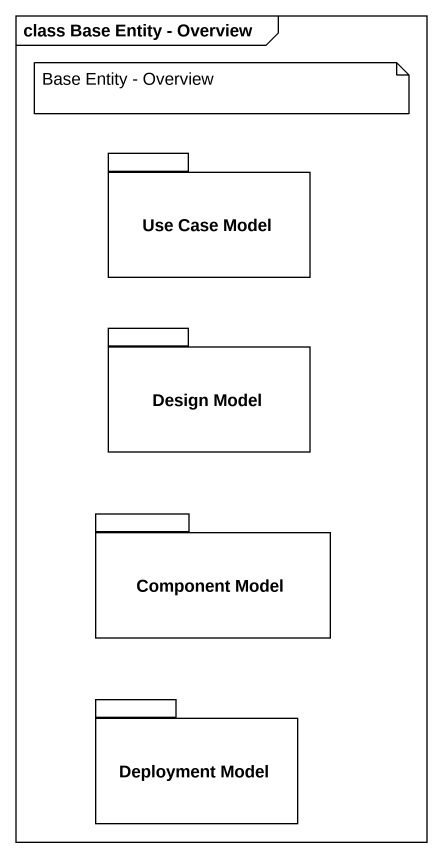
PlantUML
@startuml
mainframe class Base Entity - Overview
package "Use Case Model" as Use_Case_Model {
}
package "Design Model" as Design_Model {
}
package "Component Model" as Component_Model {
}
package "Deployment Model" as Deployment_Model {
}
note as N1
  Base Entity - Overview
end note
@enduml
